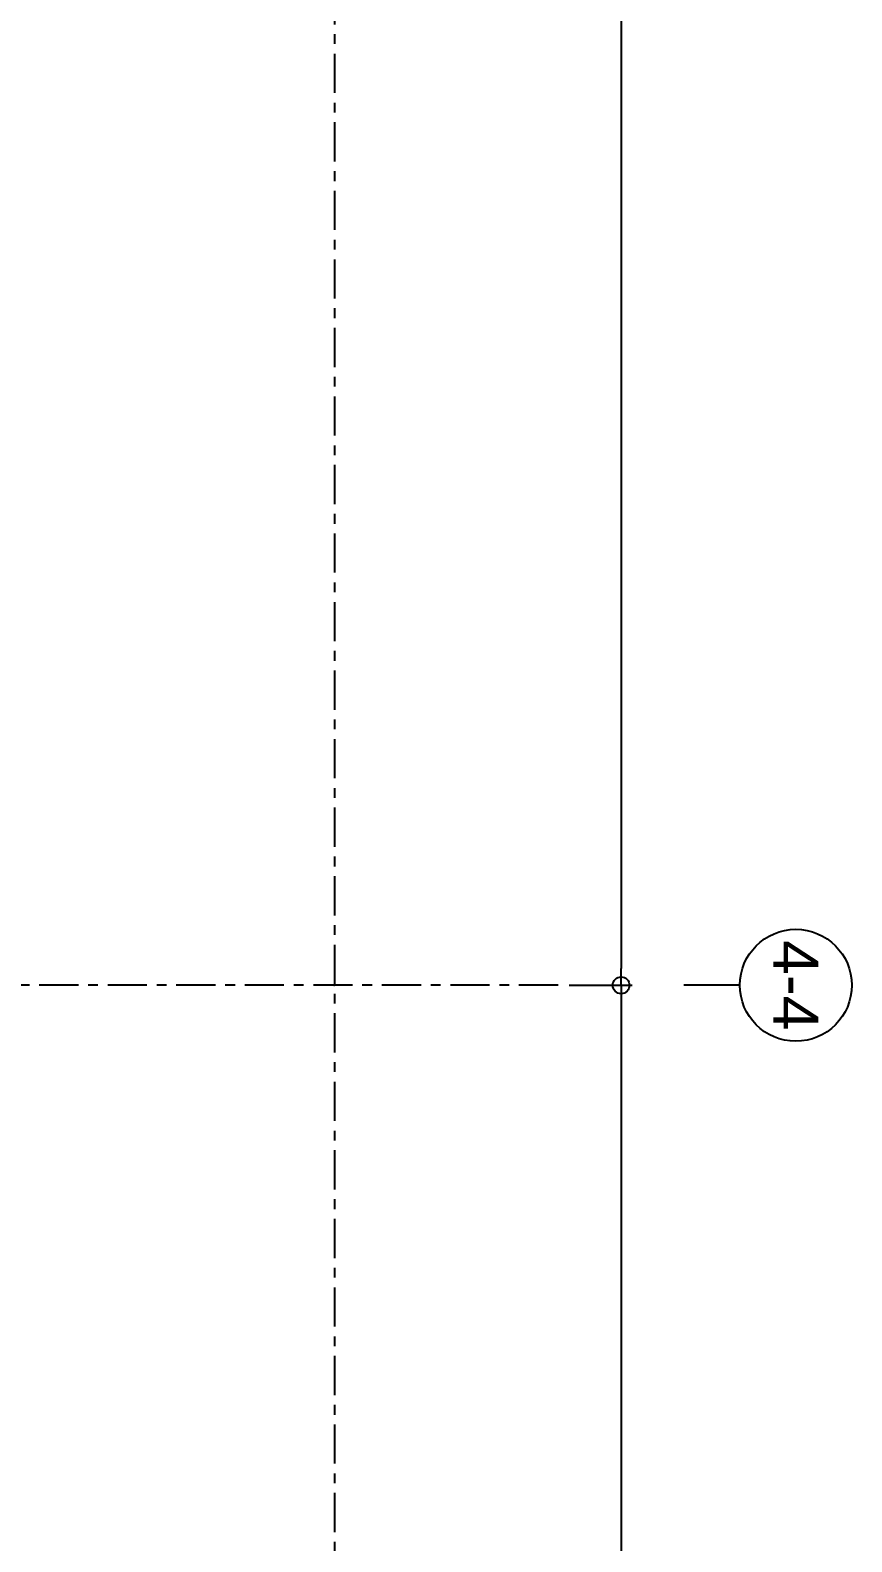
# Model space of a CAD drawing. Header units: millimetres. Extents: x 663313 to 1226001, y 1431724 to 1620898.
# Drawn here: x 967833 to 971505, y 1544944 to 1551698 of the extents above; entities that cross this region are included whole.
import ezdxf
from ezdxf.enums import TextEntityAlignment as Align

# ---------------------------------------------------------------- set-up
doc = ezdxf.new("R2010")
doc.units = ezdxf.units.MM
doc.linetypes.add('CENTER', pattern=[50.8, 31.75, -6.35, 6.35, -6.35])
doc.linetypes.add('TA_GL_000.70000', pattern=[1.925, 0.7, -0.175, 0.175, -0.175, 0.7])
for name, color, linetype in [('000 - 0_SYM_DWG_GRID-BUBBLE_MAIN_COLOR_6', 7, 'Continuous'), ('000 - 0_SYM_DWG_GRIDLINE_MAIN_COLOR_251', 7, 'Continuous'), ('000 - 0_SYM_DWG_SLOPE-SYM_TEXT_COLOR_3', 7, 'Continuous'), ('000 - D I M', 7, 'Continuous'), ('000 - GRID', 7, 'CENTER'), ('DIM', 7, 'Continuous')]:
    doc.layers.add(name, color=color, linetype=linetype)
doc.styles.add('Arial', font='arial.ttf')
doc.styles.add('FAMELINE_FOR_CKST', font='arial.ttf')
doc.styles.add('TA', font='', dxfattribs={"height": 4.5})
doc.styles.get('TA').set_extended_font_data('Cordia New')
doc.dimstyles.new('FAMELINE-CKST_C-C', dxfattribs={"dimtxt": 0.3, "dimasz": 0.15, "dimexe": 0.1, "dimexo": 0.1, "dimgap": 0.05, "dimtad": 1, "dimzin": 0, "dimdsep": 46, "dimtxsty": 'FAMELINE_FOR_CKST', "dimblk": 'ORIGIN', "dimblk1": 'ORIGIN', "dimblk2": 'ORIGIN', "dimsah": 1, "dimcen": 0.1, "dimdle": 0.1, "dimclrd": 7, "dimclre": 7, "dimclrt": 7, "dimadec": 0, "dimazin": 0, "dimtfac": 1, "dimtix": 1, "dimtmove": 2, "dimatfit": 3, "dimfxl": 1, "dimtolj": 1, "dimtzin": 0, "dimlwd": -1, "dimlwe": -1, "dimarcsym": 0})

# ---------------------------------------------------------------- blocks, each defined once
blk = doc.blocks.new('*U4785')
at = {"layer": '000 - 0_SYM_DWG_GRID-BUBBLE_MAIN_COLOR_6', "color": 7}
blk.add_line((36.25, 0), (31.25, 0), dxfattribs=at)
blk.add_circle((41.25, 0), 5, dxfattribs=at)
at = {"layer": '000 - 0_SYM_DWG_GRIDLINE_MAIN_COLOR_251', "color": 7, "linetype": 'ByBlock', "ltscale": 5}
blk.add_line((20, 0), (-316, 0), dxfattribs=at)
at = {"layer": '000 - 0_SYM_DWG_GRIDLINE_MAIN_COLOR_251', "color": 7}
blk.add_point((0, 0), dxfattribs=at)
at = {"color": 7, "style": 'TA', "flags": 1}
blk.add_attdef('LOCATION', (6, -6), '', height=4.5, rotation=270, dxfattribs=at)
at = {"layer": '000 - 0_SYM_DWG_SLOPE-SYM_TEXT_COLOR_3', "color": 7, "style": 'Arial'}
blk.add_attdef('GRID-HEAD', text='', height=4, rotation=270, dxfattribs=at).set_placement((41.25, 0), align=Align.MIDDLE_CENTER)
blk = doc.blocks.new('*U4786')
at = {"layer": '000 - 0_SYM_DWG_GRIDLINE_MAIN_COLOR_251', "color": 7, "linetype": 'ByBlock', "ltscale": 5}
blk.add_line((76, 0), (-538, 0), dxfattribs=at)
at = {"color": 7, "style": 'TA', "flags": 1}
blk.add_attdef('LOCATION', (6, -6), '', height=4.5, rotation=270, dxfattribs=at)
at = {"layer": '000 - 0_SYM_DWG_SLOPE-SYM_TEXT_COLOR_3', "color": 7, "style": 'Arial'}
blk.add_attdef('GRID-HEAD', text='', height=4, rotation=180, dxfattribs=at).set_placement((154.09, 0), align=Align.MIDDLE_CENTER)
blk = doc.blocks.new('_Origin')
at = {"color": 7, "linetype": 'ByBlock', "lineweight": -2}
blk.add_line((0, 0), (-1, 0), dxfattribs=at)
blk.add_circle((0, 0), 0.5, dxfattribs=at)
blk = doc.blocks.new('*D4827')
at = {"layer": '000 - D I M', "color": 7, "transparency": 16777216}
for p, q in [((0, 1050), (0, 1331.2)), ((12000, 1049.7), (12000, 1331.2)), ((75, 1281.2), (11925, 1281.2))]:
    blk.add_line(p, q, dxfattribs=at)
at = {"layer": 'Defpoints', "color": 7, "transparency": 16777216}
for p in [(12000, 1281.2), (0, 1000), (12000, 999.7)]:
    blk.add_point(p, dxfattribs=at)
at = {"layer": '000 - D I M', "color": 7, "transparency": 16777216, "xscale": 75, "yscale": 75, "zscale": 75, "rotation": 180}
blk.add_blockref('_Origin', (0, 1281.2), dxfattribs=at)
at = {"layer": '000 - D I M', "color": 7, "transparency": 16777216, "xscale": 75, "yscale": 75, "zscale": 75}
blk.add_blockref('_Origin', (12000, 1281.2), dxfattribs=at)
at = {"layer": '000 - D I M', "color": 7, "transparency": 16777216, "insert": (6000, 1382.8), "char_height": 150, "attachment_point": 5, "style": 'FAMELINE_FOR_CKST'}
blk.add_mtext('\\A1;12000', dxfattribs=at)
blk = doc.blocks.new('*D4828')
at = {"layer": '000 - D I M', "color": 7, "transparency": 16777216}
for p, q in [((12000, 1049.7), (12000, 1331.2)), ((23100, 1049.4), (23100, 1331.2)), ((12075, 1281.2), (23025, 1281.2))]:
    blk.add_line(p, q, dxfattribs=at)
at = {"layer": 'Defpoints', "color": 7, "transparency": 16777216}
for p in [(23100, 1281.2), (12000, 999.7), (23100, 999.4)]:
    blk.add_point(p, dxfattribs=at)
at = {"layer": '000 - D I M', "color": 7, "transparency": 16777216, "xscale": 75, "yscale": 75, "zscale": 75, "rotation": 180}
blk.add_blockref('_Origin', (12000, 1281.2), dxfattribs=at)
at = {"layer": '000 - D I M', "color": 7, "transparency": 16777216, "xscale": 75, "yscale": 75, "zscale": 75}
blk.add_blockref('_Origin', (23100, 1281.2), dxfattribs=at)
at = {"layer": '000 - D I M', "color": 7, "transparency": 16777216, "insert": (17550, 1382.8), "char_height": 150, "attachment_point": 5, "style": 'FAMELINE_FOR_CKST'}
blk.add_mtext('\\A1;11100', dxfattribs=at)
blk = doc.blocks.new('W-1-PP18-ST_ENT4_REV00_20260531-225107_LOPF_DIMS')
at = {"layer": '000 - GRID', "color": 7, "linetype": 'TA_GL_000.70000', "xscale": 50.00000000000044, "yscale": 50.00000000000044, "zscale": 50.00000000000044, "rotation": 90}
blk.add_blockref('*U4785', (12000, -0.3), dxfattribs=at).add_auto_attribs({'GRID-HEAD': '4-4'})
at = {"layer": '000 - GRID', "color": 7, "linetype": 'TA_GL_000.70000', "xscale": 50.00000000000038, "yscale": 50.00000000000038, "zscale": 50.00000000000038, "rotation": 180}
blk.add_blockref('*U4786', (0, 0), dxfattribs=at)
at = {"layer": '000 - D I M', "color": 7}
for base, p1, p2, picture, middle in [((12000, 1281.2), (0, 1000), (12000, 999.7), '*D4827', (6000, 1382.8)), ((23100, 1281.2), (12000, 999.7), (23100, 999.4), '*D4828', (17550, 1382.8))]:
    dim = blk.add_linear_dim(base=base, p1=p1, p2=p2, angle=180, dimstyle='FAMELINE-CKST_C-C', override={"dimscale": 500, "dimdec": 0, "dimlfac": 1, "dimclrd": 7, "dimclre": 7, "dimclrt": 7}, dxfattribs=at)
    dim.commit()
    dim.dimension.update_dxf_attribs({"geometry": picture, "text_midpoint": middle})

msp = doc.modelspace()

# ---------------------------------------------------------------- block references
at = {"layer": 'DIM', "color": 7, "rotation": 270}
msp.add_blockref('W-1-PP18-ST_ENT4_REV00_20260531-225107_LOPF_DIMS', (969192.4165, 1559430.7772), dxfattribs=at)

doc.saveas('drawing.dxf')
